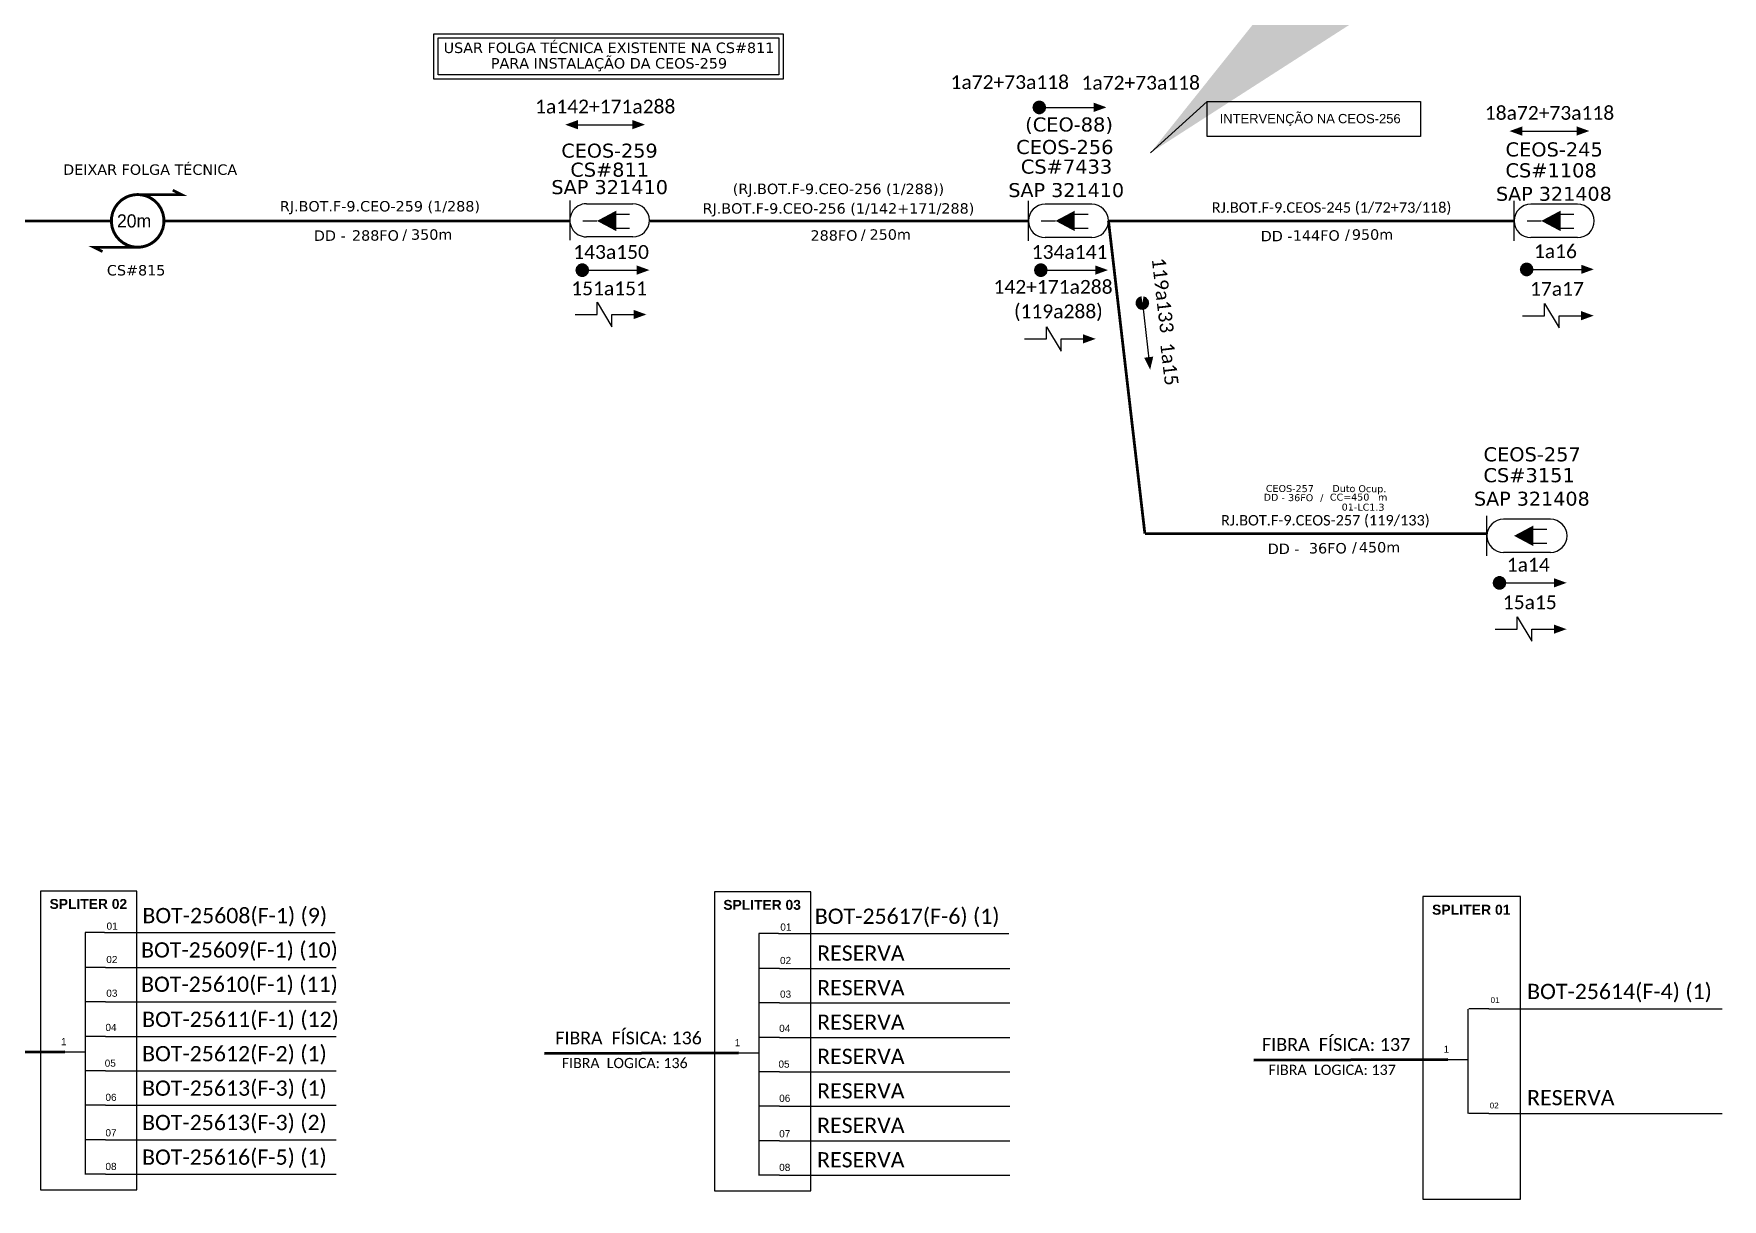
# Model space of a CAD drawing. Header units: millimetres. Extents: x -306105736 to -306105096, y 404251846 to 404252764.
# Drawn here: x -306105409.4 to -306105167, y 404252588.6 to 404252756 of the extents above; entities that cross this region are included whole.
import ezdxf
from ezdxf.enums import TextEntityAlignment as Align

# ---------------------------------------------------------------- set-up
doc = ezdxf.new("R2010")
doc.units = ezdxf.units.MM
doc.layers.add('10.4-Postes', color=1, linetype='Continuous', lineweight=0)
doc.layers.add('40.1-ETIQUETAS', color=1, linetype='Continuous', lineweight=20)
for name, color, linetype in [('20.4-CEOS', 1, 'Continuous'), ('20.5-CABO AÉREO', 1, 'Continuous'), ('20.5-CEO', 1, 'Continuous'), ('label_cabos', 7, 'Continuous'), ('SETA', 7, 'Continuous')]:
    doc.layers.add(name, color=color, linetype=linetype)
doc.styles.add('ARIAL', font='arial.ttf')
doc.styles.add('ROMANS', font='romans.shx')
doc.styles.add('siredit', font='verdana.ttf')
doc.dimstyles.new('CL', dxfattribs={"dimtxt": 1, "dimasz": 2, "dimexe": 0.18, "dimexo": 0.0625, "dimgap": 0.09, "dimtad": 0, "dimdec": 0, "dimrnd": 1, "dimzin": 0, "dimdsep": 46, "dimtxsty": 'siredit', "dimblk": 'NONE', "dimcen": 0, "dimse1": 1, "dimse2": 1, "dimsd1": 1, "dimsd2": 1, "dimclrt": 7, "dimadec": 0, "dimazin": 0, "dimtfac": 1, "dimtdec": 0, "dimtofl": 0, "dimtmove": 0, "dimatfit": 3, "dimfxl": 0, "dimtolj": 1, "dimtzin": 0, "dimarcsym": 0})

# ---------------------------------------------------------------- blocks, each defined once
blk = doc.blocks.new('_None')
blk = doc.blocks.new('*U30')
at = {"layer": '20.5-CEO'}
for p, q in [((-1.556572805790523, 1.263663868490379), (1.800231245210767, 1.263663868485227)), ((1.800231245207015, -1.129532080615817), (-1.556572805794161, -1.129532080610665))]:
    blk.add_line(p, q, dxfattribs=at)
blk.add_lwpolyline([(-2.753170780331714, 1.509864701626281), (-2.753170780336148, -1.375732913765517)], dxfattribs=at)
for centre, start, end in [((-1.556572805792342, 0.0670658939308988), 89.9999999999088, 269.9999999999153), ((1.800231245208834, 0.0670658939257469), 269.9999999999153, 89.9999999999088)]:
    blk.add_arc(centre, 1.196597974541565, start, end, dxfattribs=at)
at = {"layer": '20.5-CEO', "color": 7, "style": 'siredit'}
for tag, height, p in [('FID', 1.009676276197057, (0.1102478730599001, 5.605348977966814)), ('LOCAL', 1.013760000014873, (0.1218292197103494, 4.233558394229365)), ('SAP', 1.013760000014873, (0.1218292197103494, 2.974344253774319)), ('FIBRAS_RESERVA', 1.013760000014873, (0.1218292197103494, -1.940784021336845))]:
    blk.add_attdef(tag, text='', height=height, dxfattribs=at).set_placement(p, align=Align.TOP_CENTER)
for tag, flags, p in [('ID_ATIVIDADE', 3, (0.1102478730599001, -3.509182803490697)), ('FATOR', 1, (0.1102478730599001, -4.82117985266651))]:
    blk.add_attdef(tag, text='', height=1.009676276197057, dxfattribs=dict(at, flags=flags)).set_placement(p, align=Align.TOP_CENTER)
at = {"layer": '20.5-CEO', "color": 7, "style": 'siredit', "flags": 3}
blk.add_attdef('QTDE', (-4.877162329739646, -7.055352324460123), '', height=1.009676276197057, dxfattribs=at)
blk = doc.blocks.new('Inst CB DT OCUP CFOA-SM-DD-S-36')
at = {"layer": 'label_cabos', "color": 0, "style": 'siredit'}
for tag, flags, p in [('ID_ATIVIDADE', 3, (1.313585161309568, 2.671720126308649)), ('FATOR', 1, (11.5601203190924, 2.551431588687208))]:
    blk.add_attdef(tag, text='', height=1, rotation=359.6900071930405, dxfattribs=dict(at, flags=flags)).set_placement(p, align=Align.MIDDLE_CENTER)
for tag, p in [('TIPO_CABO', (1.112291071830922, -0.0045909350482702)), ('DESTINO_CABO', (3.131368715205233, 1.26243057144358)), ('CABO', (4.685797835605519, -0.0519104630038214)), ('/', (7.714015827420027, -0.0519104630038214)), ('LANCE', (10.409377014078, 0.0215458312884307)), ('TIPO_CABO', (13.10817767829267, 1.244845964638766)), ('UND', (16.46399395113023, 0.001586114557719)), ('FID', (13.64769000608328, -1.414223166462778))]:
    blk.add_attdef(tag, text='', height=1, rotation=359.6900071930405, dxfattribs=at).set_placement(p, align=Align.MIDDLE_CENTER)
blk.add_attdef('QTDE', (11.92914229991992, -0.4547015452383901), '', height=1, rotation=359.6900071930405, dxfattribs=at)
blk = doc.blocks.new('*U29')
at = {"color": 3}
blk.add_lwpolyline([(4.051691141978492e-05, 4.09656490262435e-05), (0.0001936203038691082, 4.09656490262435e-05), (0.0001936203038691082, 1.575519042544162e-05), (4.051691141978492e-05, 1.575519042544162e-05)], close=True, dxfattribs=at)
at = {"color": 3, "style": 'ARIAL'}
blk.add_attdef('SERVIÇO_EM_EMENDA_EXIST', text='', height=6.658498681913157e-06, dxfattribs=at).set_placement((0.0001321034912469855, 2.5378443482333e-05), align=Align.RIGHT)
blk.add_attdef('FID', (0.0001343577651867021, 2.5378443482333e-05), '', height=6.658498681913157e-06, dxfattribs=at)
at = {"layer": '10.4-Postes', "lineweight": 0, "style": 'ROMANS'}
for tag, p, flags in [('ID_ATIVIDADE', (-6.758778321825222e-06, -8.632443550720358e-06), 3), ('QTDE', (-5.977560517020277e-06, -1.403697700010309e-05), 3), ('FATOR', (-1.889935387461316e-06, -1.133471027541173e-05), 1)]:
    blk.add_attdef(tag, p, '', height=2.085555204e-06, dxfattribs=dict(at, flags=flags))
at = {"color": 3}
blk.add_leader([(-2.000000000000006e-07, 4.179999999999999e-06), (4.051691141978492e-05, 4.09656490262435e-05)], dimstyle='CL', override={"dimgap": 0.09, "dimtad": 0}, dxfattribs=at)

msp = doc.modelspace()

# ---------------------------------------------------------------- linework, layer by layer
at = {"color": 7, "linetype": 'Continuous'}
for p, q in [((-306105402.0242167, 404252626.961334), (-306105402.0242167, 404252592.2184526)), ((-306105399.2107593, 404252626.961334), (-306105402.0242167, 404252626.961334)), ((-306105305.3096703, 404252626.8243565), (-306105305.3096703, 404252592.081475)), ((-306105302.496213, 404252626.8243565), (-306105305.3096703, 404252626.8243565)), ((-306105399.0684536, 404252621.9342927), (-306105401.8819107, 404252621.9342927)), ((-306105302.3539072, 404252621.7973151), (-306105305.1673644, 404252621.7973151)), ((-306105399.0684536, 404252616.9806927), (-306105401.8819107, 404252616.9806927)), ((-306105302.3539072, 404252616.8437151), (-306105305.1673644, 404252616.8437151)), ((-306105203.5146019, 404252615.9670668), (-306105203.5146019, 404252600.9467083)), ((-306105200.5218917, 404252615.9741954), (-306105203.3705172, 404252615.9741954)), ((-306105399.0684536, 404252612.0040527), (-306105401.8819107, 404252612.0040527)), ((-306105302.3539072, 404252611.8670751), (-306105305.1673644, 404252611.8670751)), ((-306105404.9436535, 404252609.8191423), (-306105402.0364142, 404252609.8191423)), ((-306105308.2291071, 404252609.6821648), (-306105305.3218679, 404252609.6821648)), ((-306105399.0684536, 404252607.0734926), (-306105401.8819107, 404252607.0734926)), ((-306105302.3539072, 404252606.9365151), (-306105305.1673644, 404252606.9365151)), ((-306105206.4705316, 404252608.7231259), (-306105203.526952, 404252608.7231259)), ((-306105399.0684536, 404252602.1408381), (-306105401.8819107, 404252602.1408381)), ((-306105302.3539072, 404252602.0038605), (-306105305.1673644, 404252602.0038605)), ((-306105200.5218917, 404252600.9488428), (-306105203.3705172, 404252600.9488428)), ((-306105399.0684536, 404252597.1893327), (-306105401.8819107, 404252597.1893327)), ((-306105302.3539072, 404252597.0523551), (-306105305.1673644, 404252597.0523551)), ((-306105399.0684536, 404252592.2483), (-306105401.8819107, 404252592.2483)), ((-306105302.3539072, 404252592.1113224), (-306105305.1673644, 404252592.1113224))]:
    msp.add_line(p, q, dxfattribs=at)
at = {"color": 10, "linetype": 'Continuous'}
for p, q in [((-306105399.2107593, 404252626.961334), (-306105366.1124478, 404252626.951183)), ((-306105302.496213, 404252626.8243565), (-306105269.3979015, 404252626.8142054)), ((-306105399.0684536, 404252621.9342927), (-306105365.9701419, 404252621.9241416)), ((-306105302.3539072, 404252621.7973151), (-306105269.2555956, 404252621.7871641)), ((-306105399.0684534, 404252616.9908437), (-306105365.9701417, 404252616.9806927)), ((-306105302.353907, 404252616.8538662), (-306105269.2555954, 404252616.8437151)), ((-306105200.5218915, 404252615.9844734), (-306105167.0098511, 404252615.9741954)), ((-306105399.0684534, 404252612.0142037), (-306105365.9701417, 404252612.0040527)), ((-306105302.353907, 404252611.8772262), (-306105269.2555954, 404252611.8670751)), ((-306105399.0684534, 404252607.0836436), (-306105365.9701417, 404252607.0734926)), ((-306105302.353907, 404252606.9466661), (-306105269.2555954, 404252606.9365151)), ((-306105399.0684534, 404252602.1509892), (-306105365.9701417, 404252602.1408381)), ((-306105302.353907, 404252602.0140116), (-306105269.2555954, 404252602.0038605)), ((-306105200.5218915, 404252600.9591206), (-306105167.0098511, 404252600.9488428)), ((-306105399.0684534, 404252597.1994838), (-306105365.9701417, 404252597.1893327)), ((-306105302.353907, 404252597.0625062), (-306105269.2555954, 404252597.0523551)), ((-306105399.0696025, 404252592.248458), (-306105365.9712909, 404252592.2383071)), ((-306105302.3550562, 404252592.1114805), (-306105269.2567446, 404252592.1013295))]:
    msp.add_line(p, q, dxfattribs=at)
at = {"color": 1, "linetype": 'Continuous', "lineweight": 60}
for p, q in [((-306105404.9436535, 404252609.8191423), (-306105432.7719136, 404252609.7308966)), ((-306105308.2291071, 404252609.6821648), (-306105336.0573673, 404252609.593919)), ((-306105206.4086649, 404252608.7233219), (-306105234.2369251, 404252608.6350762))]:
    msp.add_line(p, q, dxfattribs=at)
at = {"color": 3}
for points in [[(-306105351.9507639, 404252756.0430202), (-306105301.8267745, 404252756.0430202), (-306105301.8267745, 404252749.5382745), (-306105351.9507639, 404252749.5382745)], [(-306105351.3530327, 404252755.4452891), (-306105302.4245057, 404252755.4452891), (-306105302.4245057, 404252750.1360057), (-306105351.3530327, 404252750.1360057)]]:
    msp.add_lwpolyline(points, close=True, dxfattribs=at)
at = {"color": 0, "const_width": 0.99}
for points in [[(-306105265.5379639, 404252745.4621999, 1), (-306105264.5479639, 404252745.4621999, 1)], [(-306105331.1391588, 404252722.0870506, 1), (-306105330.1491588, 404252722.0870506, 1)], [(-306105265.3194721, 404252722.0869174, 1), (-306105264.3294721, 404252722.0869174, 1)], [(-306105195.5779633, 404252722.192647, 1), (-306105194.5879633, 404252722.192647, 1)], [(-306105250.3079366, 404252717.8565748, 1), (-306105250.1942555, 404252716.8731235, 1)], [(-306105199.4793175, 404252677.1684778, 1), (-306105198.4893175, 404252677.1684778, 1)]]:
    msp.add_lwpolyline(points, format="xyb", close=True, dxfattribs=at)
at = {"color": 5, "const_width": 0.42}
msp.add_lwpolyline([(-306105394.4704063, 404252732.9432218, 1.000012459711872), (-306105394.4705395, 404252725.3832218, 0.9999784210495268)], format="xyb", close=True, dxfattribs=at)
at = {"color": 5, "const_width": 0.39375}
for points in [[(-306105394.4705395, 404252732.9432218), (-306105388.1705395, 404252732.9432218), (-306105389.4305395, 404252733.5732218)], [(-306105394.4705395, 404252725.3832218), (-306105400.7705395, 404252725.3832218), (-306105399.5105395, 404252724.7532218)]]:
    msp.add_lwpolyline(points, dxfattribs=at)
at = {"color": 0}
for points in [[(-306105328.5163092, 404252715.7200206), (-306105328.5163092, 404252717.4712456), (-306105326.4242303, 404252713.9726347), (-306105326.4220991, 404252715.7200206)], [(-306105192.5262667, 404252715.5514543), (-306105192.5262667, 404252717.3026794), (-306105190.4341878, 404252713.8040684), (-306105190.4320565, 404252715.5514543)], [(-306105264.0179837, 404252712.2190116), (-306105264.0179837, 404252713.9702367), (-306105261.9259049, 404252710.4716257), (-306105261.9237735, 404252712.2190116)], [(-306105196.4276209, 404252670.527285), (-306105196.4276209, 404252672.2785101), (-306105194.3355421, 404252668.7798992), (-306105194.3334107, 404252670.527285)]]:
    msp.add_lwpolyline(points, dxfattribs=at)
at = {"color": 7}
for points in [[(-306105408.3996535, 404252589.9929963), (-306105394.5756534, 404252589.9929963), (-306105394.5756534, 404252632.9165162), (-306105408.3996535, 404252632.9165162)], [(-306105311.6851072, 404252589.8560187), (-306105297.8611071, 404252589.8560187), (-306105297.8611071, 404252632.7795387), (-306105311.6851072, 404252632.7795387)], [(-306105209.9697317, 404252588.6491529), (-306105195.9729317, 404252588.6491529), (-306105195.9729317, 404252632.1092169), (-306105209.9697317, 404252632.1092169)]]:
    msp.add_lwpolyline(points, close=True, dxfattribs=at)
at = {"layer": '20.4-CEOS', "color": 5}
for p, q in [((-306105257.5043424, 404252731.556218), (-306105264.2179506, 404252731.556218)), ((-306105257.5043424, 404252726.7698261), (-306105264.2179506, 404252726.7698261))]:
    msp.add_line(p, q, dxfattribs=at)
at = {"layer": '20.4-CEOS', "color": 8}
for p, q in [((-306105187.7743674, 404252731.556218), (-306105194.4879755, 404252731.556218)), ((-306105187.7743674, 404252726.7698261), (-306105194.4879755, 404252726.7698261)), ((-306105191.6846557, 404252686.3254519), (-306105198.3982638, 404252686.3254519)), ((-306105191.6846557, 404252681.53906), (-306105198.3982638, 404252681.53906))]:
    msp.add_line(p, q, dxfattribs=at)
for points in [[(-306105328.5340993, 404252729.1631552, 0, 2.954409997744215, 0), (-306105325.7625414, 404252729.1631552, 2.954409997744215, 2.954409997744215, 0)], [(-306105192.9844375, 404252729.163022, 0, 2.954409997744215, 0), (-306105190.2128796, 404252729.163022, 2.954409997744215, 2.954409997744215, 0)], [(-306105196.8947258, 404252683.9322559, 0, 2.954409997744215, 0), (-306105194.1231679, 404252683.9322559, 2.954409997744215, 2.954409997744215, 0)]]:
    msp.add_lwpolyline(points, format="xyseb", dxfattribs=at)
at = {"layer": '20.4-CEOS', "color": 5}
for points in [[(-306105266.6111465, 404252726.2774244), (-306105266.6111465, 404252732.0486196)], [(-306105264.7528674, 404252729.162695), (-306105262.7144125, 404252729.162695)], [(-306105260.0662118, 404252730.1122707), (-306105258.0277569, 404252730.1122707)], [(-306105260.0662118, 404252728.1209105), (-306105258.0277569, 404252728.1209105)]]:
    msp.add_lwpolyline(points, dxfattribs=at)
msp.add_lwpolyline([(-306105262.7144125, 404252729.162695, 0, 2.954409997744215, 0), (-306105259.9428546, 404252729.162695, 2.954409997744215, 2.954409997744215, 0)], format="xyseb", dxfattribs=at)
at = {"layer": '20.4-CEOS', "color": 8}
for points in [[(-306105196.8811715, 404252726.2774244), (-306105196.8811715, 404252732.0486196)], [(-306105330.5725542, 404252729.1631552), (-306105328.5340993, 404252729.1631552)], [(-306105325.8858986, 404252730.1127309), (-306105323.8474437, 404252730.1127309)], [(-306105325.8858986, 404252728.1213707), (-306105323.8474437, 404252728.1213707)], [(-306105195.0228924, 404252729.163022), (-306105192.9844375, 404252729.163022)], [(-306105190.3362368, 404252730.1125976), (-306105188.2977819, 404252730.1125976)], [(-306105190.3362368, 404252728.1212375), (-306105188.2977819, 404252728.1212375)], [(-306105200.7914597, 404252681.0466583), (-306105200.7914597, 404252686.8178536)], [(-306105194.2465251, 404252684.8818316), (-306105192.2080702, 404252684.8818316)], [(-306105194.2465251, 404252682.8904714), (-306105192.2080702, 404252682.8904714)]]:
    msp.add_lwpolyline(points, dxfattribs=at)
at = {"layer": '20.4-CEOS', "color": 5}
for centre, start, end in [((-306105264.2179506, 404252729.163022), 90, 270), ((-306105257.5043424, 404252729.163022), 270, 90)]:
    msp.add_arc(centre, 2.393195949048031, start, end, dxfattribs=at)
at = {"layer": '20.4-CEOS', "color": 8}
for centre, start, end in [((-306105194.4879755, 404252729.163022), 90, 270), ((-306105187.7743674, 404252729.163022), 270, 90), ((-306105198.3982638, 404252683.9322559), 90, 270), ((-306105191.6846557, 404252683.9322559), 270, 90)]:
    msp.add_arc(centre, 2.393195949048031, start, end, dxfattribs=at)
at = {"layer": '20.5-CABO AÉREO', "color": 5, "ltscale": 50, "const_width": 0.4}
for points in [[(-306105456.5102413, 404252729.1632884), (-306105398.25052, 404252729.1632884)], [(-306105390.6905545, 404252729.1631552), (-306105332.4308333, 404252729.1631552)], [(-306105320.9308333, 404252729.163022), (-306105266.6111465, 404252729.163022)]]:
    msp.add_lwpolyline(points, dxfattribs=at)
at = {"layer": '20.5-CABO AÉREO', "color": 1, "ltscale": 50, "const_width": 0.4}
for points in [[(-306105255.1111465, 404252729.163022), (-306105249.8881862, 404252684.2445824)], [(-306105249.8881862, 404252684.2445824), (-306105200.770992, 404252684.2445824)]]:
    msp.add_lwpolyline(points, dxfattribs=at)
at = {"layer": '40.1-ETIQUETAS', "color": 5, "const_width": 0.4}
msp.add_lwpolyline([(-306105255.1111465, 404252729.163022), (-306105196.8811715, 404252729.163022)], dxfattribs=at)
at = {"layer": 'SETA', "color": 0}
for points in [[(-306105265.0429639, 404252745.4621999), (-306105256.5320187, 404252745.4621999)], [(-306105331.2778522, 404252742.9802261), (-306105322.766907, 404252742.9802261)], [(-306105195.7281904, 404252742.0634788), (-306105187.2172452, 404252742.0634788)], [(-306105330.6441588, 404252722.0870506), (-306105322.1332137, 404252722.0870506)], [(-306105264.8244721, 404252722.0869174), (-306105256.3135269, 404252722.0869174)], [(-306105195.0829633, 404252722.192647), (-306105186.5720182, 404252722.192647)], [(-306105331.6768621, 404252715.7200206), (-306105328.5163092, 404252715.7200206)], [(-306105326.4220991, 404252715.7200206), (-306105323.2615462, 404252715.7200206)], [(-306105250.2510961, 404252717.3648492), (-306105249.2737893, 404252708.910202)], [(-306105195.6868196, 404252715.5514543), (-306105192.5262667, 404252715.5514543)], [(-306105190.4320565, 404252715.5514543), (-306105187.2715036, 404252715.5514543)], [(-306105267.1785365, 404252712.2190116), (-306105264.0179837, 404252712.2190116)], [(-306105261.9237735, 404252712.2190116), (-306105258.7632207, 404252712.2190116)], [(-306105198.9843175, 404252677.1684778), (-306105190.4733724, 404252677.1684778)], [(-306105199.5881737, 404252670.527285), (-306105196.4276209, 404252670.527285)], [(-306105194.3334107, 404252670.527285), (-306105191.1728579, 404252670.527285)]]:
    msp.add_lwpolyline(points, dxfattribs=at)
for points in [[(-306105257.2150287, 404252746.1353007), (-306105255.4011194, 404252745.4753007), (-306105257.2150287, 404252744.8153007)], [(-306105331.2778522, 404252743.6402261), (-306105333.0917615, 404252742.9802261), (-306105331.2778522, 404252742.3202261)], [(-306105323.449917, 404252743.6533269), (-306105321.6360077, 404252742.9933269), (-306105323.449917, 404252742.3333269)], [(-306105195.7281904, 404252742.7234789), (-306105197.5420997, 404252742.0634788), (-306105195.7281904, 404252741.4034789)], [(-306105187.9002552, 404252742.7365797), (-306105186.0863459, 404252742.0765796), (-306105187.9002552, 404252741.4165797)], [(-306105322.8162237, 404252722.7601514), (-306105321.0023144, 404252722.1001514), (-306105322.8162237, 404252721.4401515)], [(-306105256.9965369, 404252722.7600182), (-306105255.1826276, 404252722.1000182), (-306105256.9965369, 404252721.4400182)], [(-306105187.2550282, 404252722.8657478), (-306105185.4411189, 404252722.2057478), (-306105187.2550282, 404252721.5457478)], [(-306105323.2615462, 404252716.3800206), (-306105321.4476369, 404252715.7200206), (-306105323.2615462, 404252715.0600206)], [(-306105187.2715036, 404252716.2114543), (-306105185.4575943, 404252715.5514543), (-306105187.2715036, 404252714.8914543)], [(-306105258.7632207, 404252712.8790116), (-306105256.9493114, 404252712.2190116), (-306105258.7632207, 404252711.5590116)], [(-306105248.6835706, 404252709.6659858), (-306105249.1309147, 404252707.7882877), (-306105249.994839, 404252709.514411)], [(-306105191.1563824, 404252677.8415786), (-306105189.3424731, 404252677.1815786), (-306105191.1563824, 404252676.5215786)], [(-306105191.1728579, 404252671.1872851), (-306105189.3589486, 404252670.527285), (-306105191.1728579, 404252669.8672851)]]:
    msp.add_solid(points, dxfattribs=at)

# ---------------------------------------------------------------- block references
at = {"color": 0, "lineweight": 0, "xscale": 199999.9999999376, "yscale": 199999.9999999367, "zscale": 199999.9999999376}
msp.add_blockref('*U29', (-306105249.0361161, 404252738.1173671), dxfattribs=at).add_auto_attribs({'SERVIÇO_EM_EMENDA_EXIST': 'INTERVENÇÃO NA', 'FID': 'CEOS-256'})
at = {"color": 6, "lineweight": 0}
ref = msp.add_blockref('Inst CB DT OCUP CFOA-SM-DD-S-36', (-306105232.2106096, 404252689.4642173), dxfattribs=at)
ref.add_attrib('DESTINO_CABO', 'CEOS-257', dxfattribs={"layer": 'label_cabos', "color": 0, "height": 1, "rotation": 359.6900071930406, "style": 'siredit'}).set_placement((-306105229.0792409, 404252690.7266479), align=Align.MIDDLE_CENTER)
ref.add_attrib('TIPO_CABO', 'Duto Ocup.', dxfattribs={"layer": 'label_cabos', "color": 0, "height": 1, "rotation": 359.6900071930406, "style": 'siredit'}).set_placement((-306105219.1024319, 404252690.7090633), align=Align.MIDDLE_CENTER)
ref.add_attrib('/', '/', dxfattribs={"layer": 'label_cabos', "color": 0, "height": 1, "rotation": 359.6900071930406, "style": 'siredit'}).set_placement((-306105224.4965937, 404252689.4123068), align=Align.MIDDLE_CENTER)
ref.add_attrib('FID', '01-LC1.3', dxfattribs={"layer": 'label_cabos', "color": 0, "height": 1, "rotation": 359.6900071930406, "style": 'siredit'}).set_placement((-306105218.5629196, 404252688.0499942), align=Align.MIDDLE_CENTER)
ref.add_attrib('LANCE', 'CC=', dxfattribs={"layer": 'label_cabos', "color": 0, "height": 1, "rotation": 359.6900071930406, "style": 'siredit'}).set_placement((-306105221.8012325, 404252689.4857631), align=Align.MIDDLE_CENTER)
ref.add_attrib('UND', 'm', dxfattribs={"layer": 'label_cabos', "color": 0, "height": 1, "rotation": 359.6900071930406, "style": 'siredit'}).set_placement((-306105215.7466156, 404252689.4658034), align=Align.MIDDLE_CENTER)
ref.add_attrib('CABO', '36FO', dxfattribs={"layer": 'label_cabos', "color": 0, "height": 1, "rotation": 359.6900071930406, "style": 'siredit'}).set_placement((-306105227.5248117, 404252689.4123068), align=Align.MIDDLE_CENTER)
ref.add_attrib('TIPO_CABO', 'DD - ', dxfattribs={"layer": 'label_cabos', "color": 0, "height": 1, "rotation": 359.6900071930406, "style": 'siredit'}).set_placement((-306105231.0983185, 404252689.4596264), align=Align.MIDDLE_CENTER)
ref.add_attrib('QTDE', '450', (-306105220.2814673, 404252689.0095158), dxfattribs={"layer": 'label_cabos', "color": 0, "height": 1, "rotation": 359.6900071930406, "style": 'siredit'})
at = {"layer": '20.5-CEO', "color": 0, "lineweight": 0}
ref = msp.add_blockref('*U30', (-306105326.9570198, 404252729.1132289), dxfattribs=dict(at, xscale=1.988185211695281, yscale=1.988185211695246, zscale=1.988185211695246))
ref.add_attrib('LOCAL', 'CS#811', dxfattribs={"color": 7, "height": 2.015542640237744, "style": 'siredit'}).set_placement((-306105326.7148008, 404252737.5303271), align=Align.TOP_CENTER)
ref.add_attrib('SAP', 'SAP 321410', dxfattribs={"color": 7, "height": 2.015542640237744, "style": 'siredit'}).set_placement((-306105326.7148008, 404252735.0267761), align=Align.TOP_CENTER)
ref.add_attrib('FID', 'CEOS-259', dxfattribs={"layer": '20.4-CEOS', "color": 7, "height": 2.007423440934514, "style": 'siredit'}).set_placement((-306105326.7378266, 404252740.2577009), align=Align.TOP_CENTER)

# ---------------------------------------------------------------- texts
at = {"color": 0}
msp.add_text('20m', height=1.89, dxfattribs=at).set_placement((-306105397.4436859, 404252728.2182218))
at = {"color": 0, "char_height": 1.98, "width": 25.10520241898134, "attachment_point": 5}
for s, insert in [('{\\fCalibri|b0|i0|c0|p34;\\C7;1a72\\C1;+73a118}', (-306105269.2774125, 404252749.0826424)), ('{\\fCalibri|b0|i0|c0|p34;\\C7;1a72\\C1;+73a118}', (-306105250.483381, 404252748.9956194)), ('{\\fCalibri|b0|i0|c0|p34;\\C7;1a142\\C0;+171a288}', (-306105327.3531988, 404252745.5803445)), ('{\\fCalibri|b0|i0|c0|p34;\\C7;18a72\\C1;+73a118}', (-306105191.803537, 404252744.6635972)), ('{\\fCalibri|b0|i0|c0|p34;\\C7;143a150}', (-306105326.5145509, 404252724.687169)), ('{\\fCalibri|b0|i0|c0|p34;\\C7;134a141}', (-306105260.6948641, 404252724.6870358)), ('{\\fCalibri|b0|i0|c0|p34;\\C7;1a16}', (-306105190.9533554, 404252724.7927654)), ('{\\fCalibri|b0|i0|c0|p34;151a151}', (-306105326.8031468, 404252719.4579042)), ('{\\fCalibri|b0|i0|c0|p34;142+171a288}', (-306105263.0718088, 404252719.6773852)), ('{\\fCalibri|b0|i0|c0|p34;\\C7;17a17}', (-306105190.7365318, 404252719.3978428)), ('{\\fCalibri|b0|i0|c0|p34;\\C7;1a14}', (-306105194.8547096, 404252679.7685962)), ('{\\fCalibri|b0|i0|c0|p34;\\C7;15a15}', (-306105194.637886, 404252674.3736736))]:
    msp.add_mtext(s, dxfattribs=dict(at, insert=insert))
at = {"color": 0, "char_height": 1.98, "width": 25.10520241898134, "attachment_point": 5, "rotation": 276.59378531632626}
for s, insert in [('{\\fCalibri|b0|i0|c0|p34;\\C7;119a133}', (-306105247.3127136, 404252718.4754764)), ('{\\fCalibri|b0|i0|c0|p34;\\C7;1a15}', (-306105246.3660129, 404252708.5990163))]:
    msp.add_mtext(s, dxfattribs=dict(at, insert=insert))
at = {"color": 5, "insert": (-306105262.3048213, 404252715.9568952), "char_height": 1.98, "width": 25.10520241898134, "attachment_point": 5}
msp.add_mtext('{\\fCalibri|b0|i0|c0|p34;(119a288)}', dxfattribs=at)
for s, insert, char_height, width, attachment_point in [('{\\fArial|b1|i0|c0|p34;\\C10;SPLITER 02}', (-306105401.5498782, 404252631.0542895), 1.420220840377806, 13.29753484318256, 5), ('{\\fCalibri|b0|i0|c0|p34;\\C7;BOT-25608(F-1) (9)}', (-306105393.7937279, 404252629.1552951), 2.194526513671875, 57.12677244949342, 4), ('{\\fArial|b1|i0|c0|p34;\\C10;SPLITER 03}', (-306105304.8353319, 404252630.917312), 1.420220840377806, 13.29753484318256, 5), ('\\C10;\\fArial|b1|i0|c0|p34;SPLITER 01', (-306105203.0343343, 404252630.2237124), 1.437973600882529, 13.46375402872234, 5), ('\\C7;\\fArial|b0|i0|;\\H1.0273588255048;01 ', (-306105398.1354773, 404252627.8742823), 1.420220840377806, 2.848183915139847, 5), ('{\\fCalibri|b0|i0|c0|p34;\\C7;BOT-25617(F-6) (1)}', (-306105297.2679628, 404252629.0623488), 2.194526513671875, 57.12677244949342, 4), ('\\C7;\\fArial|b0|i0|;\\H1.0273588255048;01 ', (-306105301.420931, 404252627.7373047), 1.420220840377806, 2.848183915139847, 5), ('\\C7;\\fArial|b0|i0|;\\H1.0273588255048;02 ', (-306105398.1771693, 404252623.0739583), 1.420220840377806, 3.006576168096293, 5), ('{\\fCalibri|b0|i0|c0|p34;\\C7;BOT-25609(F-1) (10)}', (-306105393.9809906, 404252624.2222067), 2.194526513671875, 57.12677244949342, 4), ('{\\fCalibri|b0|i0|c0|p34;\\C7;RESERVA}', (-306105296.9289203, 404252623.9912738), 2.194526513671875, 57.12677244949342, 4), ('\\C7;\\fArial|b0|i0|;\\H1.0273588255048;02 ', (-306105301.4626229, 404252622.9369807), 1.420220840377806, 3.006576168096293, 5), ('\\C7;\\fArial|b0|i0|;\\H1.0273588255048;03 ', (-306105398.1771693, 404252618.2355583), 1.420220840377806, 2.764799999999995, 5), ('{\\fCalibri|b0|i0|c0|p34;\\C7;BOT-25610(F-1) (11)}', (-306105393.9840277, 404252619.296316), 2.194526513671875, 57.12677244949342, 4), ('{\\fCalibri|b0|i0|c0|p34;\\C7;RESERVA}', (-306105296.9308134, 404252619.0222114), 2.194526513671875, 57.12677244949342, 4), ('{\\fCalibri|b0|i0|c0|p34;\\C7;BOT-25614(F-4) (1)}', (-306105195.0172998, 404252618.2543674), 2.194526513671875, 57.12677244949342, 4), ('\\C7;\\fArial|b0|i0|;\\H1.0273588255048;03 ', (-306105301.4626229, 404252618.0985807), 1.420220840377806, 2.764799999999995, 5), ('\\C7;\\fArial|b0|i0;\\H0.578704x;01 ', (-306105199.6194664, 404252617.2447469), 1.437973600882529, 2.799359999999995, 5), ('\\C7;\\fArial|b0|i0|;\\H1.0273588255048;04 ', (-306105398.2980574, 404252613.3210064), 1.420220840377806, 3.006576168096293, 5), ('{\\fCalibri|b0|i0|c0|p34;\\C7;BOT-25611(F-1) (12)}', (-306105393.832617, 404252614.253809), 2.194526513671875, 57.12677244949342, 4), ('{\\fCalibri|b0|i0|c0|p34;\\C7;RESERVA}', (-306105296.9319626, 404252614.0711858), 2.194526513671875, 57.12677244949342, 4), ('\\C7;\\fArial|b0|i0|;\\H1.0273588255048;1', (-306105405.077005, 404252611.2797626), 1.420220840377806, 1.406728640308583, 5), ('{\\fCalibri|b0|i0|c0|p34;\\C7;FIBRA  FÍSICA: 136}', (-306105324.0011178, 404252611.8005143), 1.828755351562499, 27.648, 5), ('\\C7;\\fArial|b0|i0|;\\H1.0273588255048;1', (-306105308.3624586, 404252611.1427851), 1.420220840377806, 1.406728640308583, 5), ('\\C7;\\fArial|b0|i0|;\\H1.0273588255048;04 ', (-306105301.5835111, 404252613.1840288), 1.420220840377806, 3.006576168096293, 5), ('{\\fCalibri|b0|i0|c0|p34;\\C7;FIBRA  FÍSICA: 137}', (-306105222.4396925, 404252610.8679547), 1.851614793457031, 27.9936, 5), ('{\\fCalibri|b0|i0|c0|p34;\\C7;BOT-25612(F-2) (1)}', (-306105393.8386847, 404252609.3211564), 2.194526513671875, 57.12677244949342, 4), ('{\\fCalibri|b0|i0|c0|p34;\\C7;FIBRA  LOGICA: 136}', (-306105324.5540778, 404252608.2062743), 1.4630846484375, 27.648, 5), ('{\\fCalibri|b0|i0|c0|p34;\\C7;RESERVA}', (-306105296.9338384, 404252609.1589978), 2.194526513671875, 57.12677244949342, 4), ('\\C7;\\fArial|b0|i0|;\\H1.0273588255048;1', (-306105206.6055501, 404252610.2020038), 1.437973600882529, 1.424312748312441, 5), ('\\C7;\\fArial|b0|i0|;\\H1.0273588255048;05 ', (-306105398.4018812, 404252608.1915747), 1.420220840377806, 3.697776168096261, 5), ('\\C7;\\fArial|b0|i0|;\\H1.0273588255048;05 ', (-306105301.6873348, 404252608.0545971), 1.420220840377806, 3.697776168096261, 5), ('{\\fCalibri|b0|i0|c0|p34;\\C7;FIBRA  LOGICA: 137}', (-306105222.9995645, 404252607.2287866), 1.481373206542968, 27.9936, 5), ('{\\fCalibri|b0|i0|c0|p34;\\C7;BOT-25613(F-3) (1)}', (-306105393.8356485, 404252604.36965), 2.194526513671875, 57.12677244949342, 4), ('{\\fCalibri|b0|i0|c0|p34;\\C7;RESERVA}', (-306105296.9349876, 404252604.2079722), 2.194526513671875, 57.12677244949342, 4), ('{\\fCalibri|b0|i0|c0|p34;\\C7;RESERVA}', (-306105195.0219079, 404252603.2290162), 2.194526513671875, 57.12677244949342, 4), ('\\C7;\\fArial|b0|i0|;\\H1.0273588255048;06 ', (-306105398.2980574, 404252603.2804168), 1.420220840377806, 3.006576168096293, 5), ('\\C7;\\fArial|b0|i0|;\\H1.0273588255048;06 ', (-306105301.5835111, 404252603.1434393), 1.420220840377806, 3.006576168096293, 5), ('\\C7;\\fArial|b0|i0;\\H0.578704x;02 ', (-306105199.7418656, 404252602.1026663), 1.437973600882529, 3.044158370197497, 5), ('{\\fCalibri|b0|i0|c0|p34;\\C7;BOT-25613(F-3) (2)}', (-306105393.8417161, 404252599.4369974), 2.194526513671875, 57.12677244949342, 4), ('{\\fCalibri|b0|i0|c0|p34;\\C7;RESERVA}', (-306105296.9368755, 404252599.2564673), 2.194526513671875, 57.12677244949342, 4), ('\\C7;\\fArial|b0|i0|;\\H1.0273588255048;07 ', (-306105398.2980574, 404252598.1907583), 1.420220840377806, 3.006576168096293, 5), ('\\C7;\\fArial|b0|i0|;\\H1.0273588255048;07 ', (-306105301.5835111, 404252598.0537807), 1.420220840377806, 3.006576168096293, 5), ('{\\fCalibri|b0|i0|c0|p34;\\C7;BOT-25616(F-5) (1)}', (-306105393.8398337, 404252594.4608362), 2.194526513671875, 57.12677244949342, 4), ('{\\fCalibri|b0|i0|c0|p34;\\C7;RESERVA}', (-306105296.9380247, 404252594.3054417), 2.194526513671875, 57.12677244949342, 4), ('\\C7;\\fArial|b0|i0|;\\H1.0273588255048;08 ', (-306105398.2980574, 404252593.3523583), 1.420220840377806, 3.006576168096293, 5), ('\\C7;\\fArial|b0|i0|;\\H1.0273588255048;08 ', (-306105301.5835111, 404252593.2153807), 1.420220840377806, 3.006576168096293, 5)]:
    msp.add_mtext(s, dxfattribs=dict(insert=insert, char_height=char_height, width=width, attachment_point=attachment_point))
at = {"layer": '20.4-CEOS', "color": 5, "style": 'siredit'}
msp.add_text('(CEO-88)', height=2.027520000000011, dxfattribs=at).set_placement((-306105260.7718164, 404252743.013799), align=Align.MIDDLE_CENTER)
at = {"layer": '20.4-CEOS', "color": 1, "style": 'siredit'}
msp.add_text('CEOS-256', height=2.027520000000011, dxfattribs=at).set_placement((-306105261.3781027, 404252739.7786895), align=Align.MIDDLE_CENTER)
at = {"layer": '20.4-CEOS', "color": 7, "style": 'siredit'}
for s, height, p in [('CEOS-245', 2.027520000000011, (-306105191.1311715, 404252739.4310873)), ('CS#7433', 2.027520000000011, (-306105261.1351975, 404252736.9648858)), ('CS#1108 ', 2.027520000000011, (-306105191.1311715, 404252736.4310873)), ('SAP 321410', 2, (-306105261.180344, 404252733.5900165)), ('SAP 321408', 2, (-306105191.176318, 404252733.056218)), ('CEOS-257', 2.027520000000011, (-306105194.2934025, 404252695.643299)), ('CS#3151 ', 2.027520000000011, (-306105194.2934025, 404252692.643299)), ('SAP 321408', 2, (-306105194.3385491, 404252689.2684298))]:
    msp.add_text(s, height=height, dxfattribs=at).set_placement(p, align=Align.MIDDLE_CENTER)
at = {"layer": '40.1-ETIQUETAS', "color": 0, "style": 'siredit'}
for s, p in [('USAR FOLGA TÉCNICA EXISTENTE NA CS#811', (-306105326.8169079, 404252754.0261376)), ('PARA INSTALAÇÃO DA CEOS-259', (-306105326.8169079, 404252751.800248)), ('DEIXAR FOLGA TÉCNICA', (-306105392.6783944, 404252736.5298088)), ('RJ.BOT.F-9.CEO-259 (1/288)', (-306105359.6951941, 404252731.267361)), ('CS#815', (-306105394.687863, 404252722.076808))]:
    msp.add_text(s, height=1.5, dxfattribs=at).set_placement(p, align=Align.MIDDLE_CENTER)
at = {"layer": '40.1-ETIQUETAS', "color": 5, "style": 'siredit'}
msp.add_text('(RJ.BOT.F-9.CEO-256 (1/288))', height=1.5, dxfattribs=at).set_placement((-306105293.8755074, 404252733.7634351), align=Align.MIDDLE_CENTER)
at = {"layer": '40.1-ETIQUETAS', "color": 1, "style": 'siredit'}
msp.add_text('RJ.BOT.F-9.CEO-256 (1/142+171/288)', height=1.5, dxfattribs=at).set_placement((-306105293.8755074, 404252730.9545934), align=Align.MIDDLE_CENTER)
at = {"layer": '40.1-ETIQUETAS', "color": 0, "style": 'siredit'}
for s, p in [('DD - ', (-306105363.9583501, 404252727.0479415)), ('288FO', (-306105356.9762354, 404252727.0700669)), ('/', (-306105355.7938408, 404252727.208819)), ('288FO', (-306105291.1565486, 404252727.0699338)), ('/', (-306105289.974154, 404252727.2086858)), ('DD - ', (-306105228.0401921, 404252726.9864951)), ('DD - ', (-306105227.0346155, 404252682.0680555)), ('36FO', (-306105220.9152064, 404252682.1514941)), ('/', (-306105219.465805, 404252682.2903805))]:
    msp.add_text(s, height=1.5, dxfattribs=at).set_placement(p, align=Align.MIDDLE_RIGHT)
for s, p in [('350m', (-306105355.2308406, 404252727.208819)), ('250m', (-306105289.4111539, 404252727.2086858)), ('450m', (-306105219.1698116, 404252682.2902462))]:
    msp.add_text(s, height=1.5, dxfattribs=at).set_placement(p, align=Align.MIDDLE_LEFT)
at = {"layer": '40.1-ETIQUETAS', "color": 7, "style": 'siredit'}
for s, p in [('144FO', (-306105221.920783, 404252727.0699338)), ('/', (-306105220.4713817, 404252727.2088202))]:
    msp.add_text(s, height=1.5, dxfattribs=at).set_placement(p, align=Align.MIDDLE_RIGHT)
msp.add_text('950m', height=1.5, dxfattribs=at).set_placement((-306105220.1753883, 404252727.2086858), align=Align.MIDDLE_LEFT)
at = {"layer": '40.1-ETIQUETAS', "color": 7, "char_height": 1.5, "width": 60.0234343203539, "attachment_point": 5, "style": 'siredit'}
for s, insert in [('{\\fCalibri|b0|i0|c0|p34;RJ.BOT.F-9.CEOS-245 (1/72\\C1;+73/118) }', (-306105223.088824, 404252730.9230827)), ('{\\fCalibri|b0|i0|c0|p34;RJ.BOT.F-9.CEOS-257 (119/133\\C0;) }', (-306105223.9781329, 404252686.004643))]:
    msp.add_mtext(s, dxfattribs=dict(at, insert=insert))

doc.saveas('drawing.dxf')
